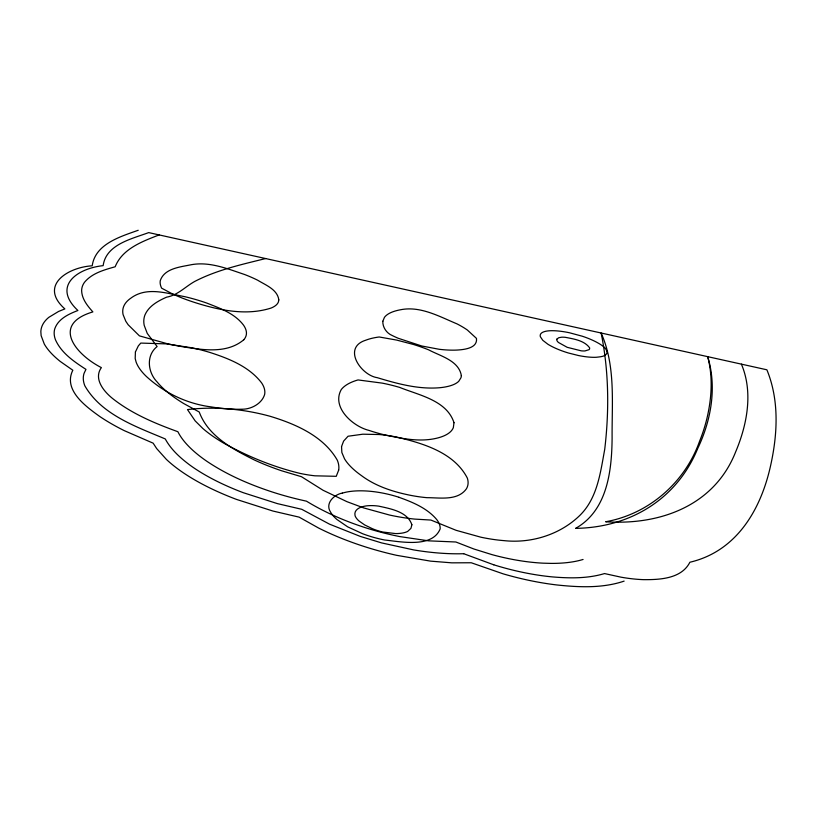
<?xml version="1.0" encoding="UTF-8"?>
<svg xmlns="http://www.w3.org/2000/svg" width="817" height="817" viewBox="0 0 817 817"><rect width="100%" height="100%" fill="white"/><g stroke="black" fill="none" stroke-linecap="round" stroke-linejoin="round"><path stroke-width="1.23" d="M159.152 234.918C142.464 241.383 122.305 248.756 115.177 266.761C104.259 269.876 92.147 273.082 84.59 282.182A139.615 43.771 12.1 0 0 81.639 290.852C81.966 299.165 87.562 305.997 92.883 311.9C50.817 324.41 75.491 354.384 101.369 367.609C93.046 379.17 104.464 392.231 113.481 399.207C132.599 414.096 155.281 423.512 177.892 431.723A147.264 55.188 13.3 0 0 207.13 461.472C227.075 474.851 249.308 484.43 272.051 491.926A134.468 50.695 13.2 0 0 306.457 501.168C326.371 513.311 348.001 522.451 370.285 529.232A121.529 47.059 14.4 0 0 399.666 536.565L428.578 540.844L455.876 541.998L473.86 548.993L491.977 554.631A105.996 40.962 16 0 0 543.336 563.179L550.995 563.393A109.274 42.157 16 0 0 583.072 559.461M342.292 493.07C333.949 494.612 324.798 503.456 330.568 512.106A51.451 20.895 14.2 0 0 336.88 519.459L347.644 526.832L362.544 533.705A56.036 22.713 14.3 0 0 384.644 539.996C400.871 541.702 432.193 548.217 440.128 528.977A52.37 21.211 14.4 0 0 436.87 519.735C427.25 508.184 412.738 502.21 398.921 497.298M138.216 230.271C120.446 236.613 95.211 243.977 92.209 265.811C68.046 267.2 38.379 285.399 64.86 308.918L58.558 311.461L48.867 317.313A144.119 48.775 11.6 0 0 40.85 331.62L41.126 335.624L44.271 343.998A150.961 51.093 11.6 0 0 60.346 361.512L72.825 370.234C62.878 390.036 85.979 406.6 99.96 416.629A164.595 59.12 12 0 0 124.337 430.671L153.147 443.171L156.67 448.564L166.382 459.399A153.034 58.426 13 0 0 236.573 499.442L272.939 511.044L299.114 517.13L318.426 527.945A145.018 56.822 14.5 0 0 396.633 555.325L430.569 561.136L451.801 562.842L471.256 562.76L503.139 573.84A137.001 53.095 16.3 0 0 556.581 584.931C579.018 587.311 602.446 588.424 624.127 581.112M265.627 258.55C241.475 264.565 216.74 269.967 194.507 281.559C184.979 286.951 177.769 295.172 166.545 297.184C158.12 300.942 149.062 305.813 145.099 314.637A163.369 53.095 13.1 0 0 144.231 325.432L147.254 333.407L157.119 346.541C145.794 355.528 147.775 372.46 157.201 382.039A138.002 47.927 12.8 0 0 183.866 403.629L199.246 412.013C208.141 436.135 232.855 449.258 254.557 460.073A118.884 43.812 13.3 0 0 281.528 470.745L301.504 476.719L323.083 490.282L347.011 501.699L363.79 507.949L389.443 515.016A92.811 35.591 14.3 0 0 414.75 519.101L430.916 520.061L456.1 530.315L480.876 537.198A78.81 30.372 15.6 0 0 504.089 540.64C531.367 543.571 560.094 534.624 579.856 515.404C597.472 498.115 600.444 472.44 604.713 449.401C609.298 410.788 608.931 371.194 601.128 333.009C615.814 365.965 611.821 402.955 612.107 438.024C611.79 470.858 607.399 510.431 575.607 528.364C630.081 527.598 677.017 499.167 697.789 448.339C711.229 420.163 717.04 386.972 707.685 356.651C712.598 375.023 711.883 394.458 708.125 412.963A4430.04 789.845 1.1 0 1 699.587 441.2C685.034 482.438 648.892 514.036 605.663 521.757C660.177 525.443 714.446 505.641 735.617 451.964C747.116 424.717 753.376 392.303 741.397 364.137M493.764 564.813L463.699 553.712M342.374 493.121A56.598 22.947 14.3 0 1 398.941 497.267M463.699 553.712A130.475 50.96 14.5 0 1 413.759 549.933L381.631 542.917L360.287 536.412L329.547 524.167L301.739 509.297L277.361 503.609L243.323 492.712A141.576 53.799 13 0 1 189.636 464.904C180.108 457.765 171.008 449.534 165.259 438.943C136.092 426.627 101.563 414.781 84.876 385.859A122.376 44.036 11.7 0 1 84.1 373.267L85.959 369.376C74.184 361.717 61.551 353.23 55.566 340.005A132.558 44.772 11.6 0 1 54.81 328.669C58.313 318.763 68.781 314.014 77.901 310.501C51.951 286.256 76.951 268.436 103.146 265.648C106.036 244.385 131.803 238.901 148.694 232.6L766.877 369.795C779.418 400.248 777.6 434.358 770.543 465.884C760.862 509.553 736.689 551.301 689.885 562.239C681.511 578.834 659.676 579.794 643.377 579.641A84.008 32.077 17.5 0 1 621.083 577.19L604.539 573.565C587.648 578.661 569.694 578.354 552.292 576.894A121.1 46.977 16.2 0 1 493.764 564.802M382.826 321.265C382.56 327.198 386.543 333.183 392.017 335.399A43.577 13.062 14.4 0 0 398.267 338.289L421.776 346L439.26 349.298A56.73 16.902 14.4 0 0 457.877 350.013C464.812 349.523 477.69 348.022 476.474 338.401L467.314 329.986A65.544 19.588 14.3 0 0 457.071 323.91C439.24 316.475 420.204 305.691 400.361 309.796A92.392 27.615 15 0 0 384.419 317.415L382.826 321.265M607.235 351.77C606.898 356.815 599.892 356.784 596.144 357.284A34.998 9.927 15.9 0 1 578.395 355.507L568.397 352.995A33.211 9.426 15.9 0 1 552.721 346.919A32.711 9.283 15.9 0 1 547.85 344.212L542.774 340.301L540.394 336.778A36.602 10.386 16 0 1 545.552 331.314A35.264 9.998 16 0 1 552.078 330.691L554.651 330.752A36.397 10.325 16 0 1 569.469 332.764L582.276 336.216A33.405 9.457 16 0 1 591.498 339.739A34.334 9.733 16 0 1 596.849 342.333L599.127 343.62A32.302 9.14 16 0 1 605.479 348.522L607.235 351.77M453.997 422.716L453.343 427.618A81.189 28.115 14 0 1 432.734 439.025C416.793 441.731 400.626 438.239 385.032 434.991A66.871 23.244 14.2 0 1 368.957 430.396C352.832 426.443 331.304 407.305 341.251 389.586A110.571 38.185 14.9 0 1 358.04 379.936L382.233 383.122A67.954 23.489 14.1 0 1 399.717 387.421C419.019 395.234 446.838 400.35 453.997 422.716M411.88 524.749L410.931 528.364L407.663 531.438A29.473 12.01 14.3 0 1 395.632 533.583L382.744 532.02A26.369 10.764 14.3 0 1 372.317 528.66L364.739 524.974L359 520.98A27.492 11.203 14.3 0 1 355.078 515.752C353.24 508.378 363.136 505.907 368.651 505.692A27.431 11.152 14.3 0 1 378.659 506.121C390.567 508.787 407.509 511.595 411.88 524.749M341.547 446.552L341.853 452.495L344.529 458.817A90.616 33.783 14.8 0 0 361.441 475.596C374.431 485.308 389.883 490.741 405.569 494.275A65.064 24.49 14.5 0 0 426.954 497.676C440.016 497.645 457.489 501.046 466.333 488.934A82.221 30.975 14.3 0 0 467.304 478.027C453.935 452.23 422.644 443.243 396.296 436.993A64.308 24.03 14.4 0 0 379.057 434.521L362.789 434.205L348.052 436.237L343.61 441.109L341.547 446.552M135.418 351.953L135.183 358.489L136.071 361.921A123.438 42.464 12.5 0 0 146.376 376.474C164.227 392.834 186.797 403.71 210.847 406.856A68.894 24.122 11.8 0 0 244.15 409.133C252.576 408.52 262.012 403.087 264.596 394.591A93.026 32.527 11.4 0 0 261.542 382.805C249.062 366.588 229.107 358.653 210.214 352.546A76.808 26.685 11.5 0 0 191.811 347.787L166.331 343.886L140.79 343.079L138.328 345.897L135.418 351.953M461.35 375.585L461.023 377.648L458.766 381.273A71.671 22.845 14.1 0 1 439.801 387.718C418.508 389.556 397.45 383.745 377.24 377.668C360.808 375.238 341.925 347.531 365.873 340.168A96.488 30.77 14.8 0 1 379.18 336.982L396.653 340.076L413.31 344.437A65.952 21.048 14.2 0 1 428.711 349.87C440.424 356.141 458.745 360.491 461.35 375.585M278.811 299.89L278.434 301.841A70.956 21.15 12.1 0 1 271.121 308.04C246.979 315.791 221.039 310.603 197.438 303.342A79.831 23.673 12.3 0 1 171.805 293.579L161.654 288.176A103.483 31.271 12.7 0 1 160.306 280.558C164.278 268.813 179.107 267.128 189.585 265.055C208.488 260.909 226.922 268.609 244.579 274.502A73.193 21.845 12.1 0 1 257.712 280.241C265.617 285.102 277.463 289.443 278.811 299.89M556.867 339.147L556.755 339.617A18.086 5.127 16 0 0 558.481 342.486L567.192 347.317L581.214 350.83A15.023 4.269 16 0 0 585.003 350.932L589.006 349.686A20.558 5.831 15.9 0 0 589.568 347.756C584.216 340.444 573.769 338.984 565.384 337.329A14.982 4.238 15.9 0 0 561.626 337.207L558.757 337.717L556.867 339.147M338.677 470.102L336.247 476.311L314.943 475.811A58.068 22.028 13 0 1 300.043 473.4C273.378 466.936 247.633 456.458 223.684 443.12A132.957 48.356 13.2 0 1 202.739 428.394L195.151 420.878L187.481 409.583C208.498 407.05 229.863 408.061 250.656 411.829A86.01 32.762 12.3 0 1 270.09 416.282C295.54 423.962 323.563 436.104 337.298 460.185A103.565 39.778 12.1 0 1 338.677 470.102M243.772 339.77C226.718 354.118 202.473 349.88 182.211 346.674A94.874 30.015 11.7 0 1 167.291 343.722L139.431 335.869L128.167 324.768L125.798 321.265L123.091 314.616A127.564 40.973 12.4 0 1 130.679 298.287C146.703 286.164 166.995 293.477 184.765 296.663A73.928 23.54 11.6 0 1 207.079 303.189C220.12 308.315 234.448 313.35 243.313 324.86A89.89 28.666 11.4 0 1 243.772 339.77"/></g></svg>
